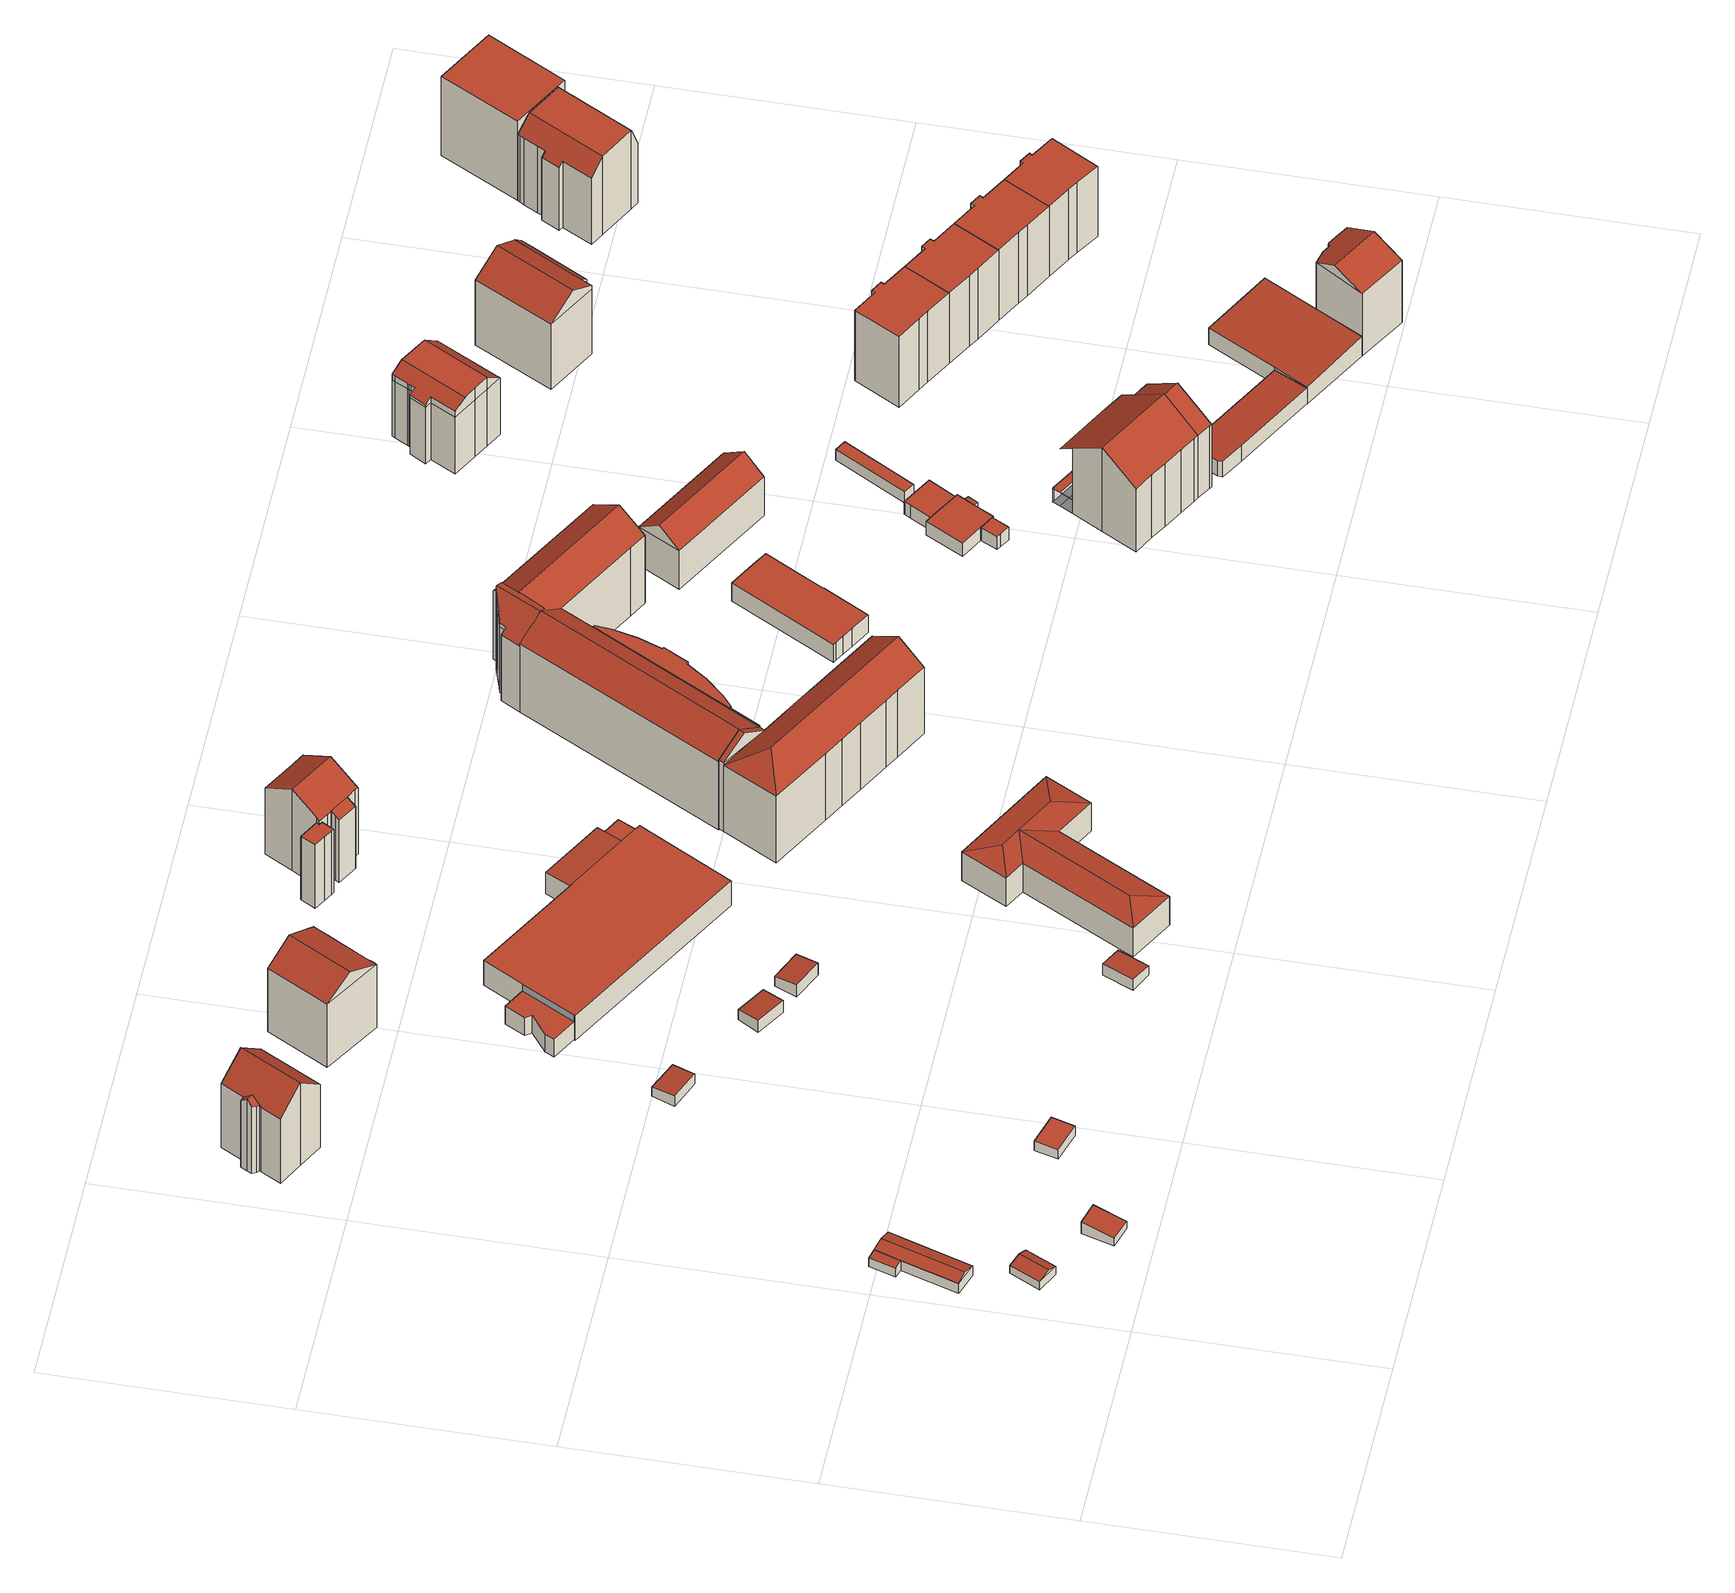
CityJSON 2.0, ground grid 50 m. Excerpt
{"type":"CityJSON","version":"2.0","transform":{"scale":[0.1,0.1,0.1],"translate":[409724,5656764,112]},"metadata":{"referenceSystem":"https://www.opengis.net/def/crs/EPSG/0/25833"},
"CityObjects":{
"building1":{"type":"Building","attributes":{"Dachtyp_tdc":"tdcGableRoof","Gemeindeschluessel":14612000,"Dachneigung":15.52,"QualitaetDacherkennung":88,"Geometrietyp2DReferenz":"3000","measuredHeight":2.94,"function":"31001_9998","roofType":"3100"},"geometry":[{"type":"Solid","lod":"2","boundaries":[[[[0,1,2,3]],[[1,4,5,2]],[[4,6,7,5]],[[6,0,3,7]],[[4,1,8]],[[0,6,9]],[[1,0,9,8]],[[6,4,8,9]],[[3,2,5,7]]]],"semantics":{"surfaces":[{"type":"WallSurface"},{"type":"RoofSurface"},{"type":"GroundSurface"}],"values":[[0,0,0,0,0,0,1,1,2]]}}]},
"building2":{"type":"Building","attributes":{"Gemeindeschluessel":14612000,"Geometrietyp2DReferenz":"3000","function":"31001_9998","roofType":"9999"},"children":["building2-1","building2-2"]},
"building2-1":{"type":"BuildingPart","attributes":{"Dachtyp_tdc":"tdcGableRoof","Dachneigung":16.28,"QualitaetDacherkennung":90,"Geometrietyp2DReferenz":"3000","measuredHeight":3.38,"roofType":"3100"},"parents":["building2"],"geometry":[{"type":"MultiSurface","lod":"2","boundaries":[[[10,11,12,13]],[[11,14,15,12]],[[16,17,18,19]],[[17,10,13,18]],[[10,17,20,21]],[[22,23,21,20,24]],[[14,22,24,16]],[[16,24,20,17]],[[11,23,22,14]],[[10,21,23,11]],[[13,12,15,19,18]]],"semantics":{"surfaces":[{"type":"WallSurface"},{"type":"RoofSurface"},{"type":"GroundSurface"}],"values":[0,0,0,0,1,1,0,0,0,0,2]}}]},
"building2-2":{"type":"BuildingPart","attributes":{"Dachtyp_tdc":"tdcPolyFlatRoof","Dachneigung":8.95,"QualitaetDacherkennung":78,"Geometrietyp2DReferenz":"3000","measuredHeight":2.64,"roofType":"2100"},"parents":["building2"],"geometry":[{"type":"MultiSurface","lod":"2","boundaries":[[[25,26,27,28]],[[26,24,16,19,27]],[[22,25,28,15,14]],[[22,24,26,25]],[[28,27,19,15]]],"semantics":{"surfaces":[{"type":"WallSurface"},{"type":"RoofSurface"},{"type":"GroundSurface"}],"values":[0,0,0,1,2]}}]},
"building3":{"type":"Building","attributes":{"Dachtyp_tdc":"tdcPolyFlatRoof","Gemeindeschluessel":14612000,"Dachneigung":9.19,"QualitaetDacherkennung":60,"Geometrietyp2DReferenz":"3000","measuredHeight":3.18,"function":"31001_9998","roofType":"2100"},"geometry":[{"type":"Solid","lod":"2","boundaries":[[[[29,30,31,32]],[[30,33,34,31]],[[33,35,36,34]],[[35,29,32,36]],[[35,33,30,29]],[[32,31,34,36]]]],"semantics":{"surfaces":[{"type":"WallSurface"},{"type":"RoofSurface"},{"type":"GroundSurface"}],"values":[[0,0,0,0,1,2]]}}]},
"building4":{"type":"Building","attributes":{"Dachtyp_tdc":"tdcPolyFlatRoof","Gemeindeschluessel":14612000,"Dachneigung":0,"QualitaetDacherkennung":55,"Geometrietyp2DReferenz":"3000","measuredHeight":2.47,"function":"31001_9998","roofType":"1000"},"geometry":[{"type":"Solid","lod":"2","boundaries":[[[[37,38,39,40]],[[38,41,42,39]],[[41,43,44,42]],[[43,37,40,44]],[[43,41,38,37]],[[40,39,42,44]]]],"semantics":{"surfaces":[{"type":"WallSurface"},{"type":"RoofSurface"},{"type":"GroundSurface"}],"values":[[0,0,0,0,1,2]]}}]},
"building5":{"type":"Building","attributes":{"Gemeindeschluessel":14612000,"Geometrietyp2DReferenz":"3000","function":"31001_9998","roofType":"9999"},"children":["building5-1","building5-2"]},
"building5-1":{"type":"BuildingPart","attributes":{"Dachtyp_tdc":"tdcFreeFormRoof","Dachneigung":44.69,"QualitaetDacherkennung":52,"Geometrietyp2DReferenz":"3000","measuredHeight":19.41,"roofType":"5000"},"parents":["building5"],"geometry":[{"type":"MultiSurface","lod":"2","boundaries":[[[45,46,47,48,49]],[[46,50,51,47]],[[50,52,53,51]],[[52,54,55,53]],[[54,56,57,55]],[[56,58,59,57]],[[58,60,61,62,59]],[[54,52,50,46,45,63,64]],[[64,60,58,56,54]],[[62,65,66,48,47,51,53,55,57,59]]],"semantics":{"surfaces":[{"type":"WallSurface"},{"type":"RoofSurface"},{"type":"GroundSurface"}],"values":[0,0,0,0,0,0,0,1,1,2]}}]},
"building5-2":{"type":"BuildingPart","attributes":{"Dachtyp_tdc":"tdcGableRoof","Dachneigung":41.23,"QualitaetDacherkennung":86,"Geometrietyp2DReferenz":"3000","measuredHeight":22.35,"roofType":"3100"},"parents":["building5"],"geometry":[{"type":"MultiSurface","lod":"2","boundaries":[[[67,68,69,70]],[[68,49,48,69]],[[61,71,72,62]],[[71,73,74,72]],[[73,75,76,74]],[[75,77,78,76]],[[77,67,70,78]],[[73,71,61,79,80,49,68,67]],[[67,77,75,73]],[[70,69,48,66,65,62,72,74,76,78]]],"semantics":{"surfaces":[{"type":"WallSurface"},{"type":"RoofSurface"},{"type":"GroundSurface"}],"values":[0,0,0,0,0,0,0,1,1,2]}}]},
"building6":{"type":"Building","attributes":{"Dachtyp_tdc":"tdcPolyFlatRoof","Gemeindeschluessel":14612000,"Dachneigung":5.61,"QualitaetDacherkennung":84,"Geometrietyp2DReferenz":"3000","measuredHeight":2.84,"function":"31001_9998","roofType":"2100"},"geometry":[{"type":"Solid","lod":"2","boundaries":[[[[81,82,83,84]],[[82,85,86,83]],[[85,87,88,86]],[[87,81,84,88]],[[87,85,82,81]],[[84,83,86,88]]]],"semantics":{"surfaces":[{"type":"WallSurface"},{"type":"RoofSurface"},{"type":"GroundSurface"}],"values":[[0,0,0,0,1,2]]}}]},
"building7":{"type":"Building","attributes":{"Dachtyp_tdc":"tdcPolyFlatRoof","Gemeindeschluessel":14612000,"Dachneigung":6.11,"QualitaetDacherkennung":74,"Geometrietyp2DReferenz":"3000","measuredHeight":3.25,"function":"31001_9998","roofType":"2100"},"geometry":[{"type":"Solid","lod":"2","boundaries":[[[[89,90,91,92]],[[90,93,94,91]],[[93,95,96,94]],[[95,89,92,96]],[[95,93,90,89]],[[92,91,94,96]]]],"semantics":{"surfaces":[{"type":"WallSurface"},{"type":"RoofSurface"},{"type":"GroundSurface"}],"values":[[0,0,0,0,1,2]]}}]},
"building8":{"type":"Building","attributes":{"Dachtyp_tdc":"tdcPolyFlatRoof","Gemeindeschluessel":14612000,"Dachneigung":5.9,"QualitaetDacherkennung":71,"Geometrietyp2DReferenz":"3000","measuredHeight":2.96,"function":"31001_9998","roofType":"2100"},"geometry":[{"type":"Solid","lod":"2","boundaries":[[[[97,98,99,100]],[[98,101,102,99]],[[101,103,104,102]],[[103,97,100,104]],[[103,101,98,97]],[[100,99,102,104]]]],"semantics":{"surfaces":[{"type":"WallSurface"},{"type":"RoofSurface"},{"type":"GroundSurface"}],"values":[[0,0,0,0,1,2]]}}]},
"building9":{"type":"Building","attributes":{"Dachtyp_tdc":"tdcFreeFormRoof","Gemeindeschluessel":14612000,"Dachneigung":26.99,"QualitaetDacherkennung":80,"Geometrietyp2DReferenz":"3000","measuredHeight":20.93,"function":"31001_9998","roofType":"5000"},"geometry":[{"type":"Solid","lod":"2","boundaries":[[[[105,106,107,108]],[[106,109,110,107]],[[109,111,112,110]],[[111,113,114,112]],[[113,115,116,114]],[[115,117,118,116]],[[117,119,120,118]],[[119,121,122,120]],[[121,123,124,122]],[[123,105,108,124]],[[125,126,106,105]],[[113,111,109,126,125,123,121,119,117,115]],[[105,123,125]],[[109,106,126]],[[108,107,110,112,114,116,118,120,122,124]]]],"semantics":{"surfaces":[{"type":"WallSurface"},{"type":"RoofSurface"},{"type":"GroundSurface"}],"values":[[0,0,0,0,0,0,0,0,0,0,1,1,0,0,2]]}}]},
"building10":{"type":"Building","attributes":{"Dachtyp_tdc":"tdcPolyFlatRoof","Gemeindeschluessel":14612000,"Dachneigung":6.03,"QualitaetDacherkennung":73,"Geometrietyp2DReferenz":"3000","measuredHeight":3.26,"function":"31001_9998","roofType":"2100"},"geometry":[{"type":"Solid","lod":"2","boundaries":[[[[127,128,129,130]],[[128,131,132,129]],[[131,133,134,132]],[[133,127,130,134]],[[133,131,128,127]],[[130,129,132,134]]]],"semantics":{"surfaces":[{"type":"WallSurface"},{"type":"RoofSurface"},{"type":"GroundSurface"}],"values":[[0,0,0,0,1,2]]}}]},
"building11":{"type":"Building","attributes":{"Gemeindeschluessel":14612000,"Geometrietyp2DReferenz":"3000","function":"31001_2000","roofType":"9999"},"children":["building11-1","building11-2","building11-3","building11-4"]},
"building11-1":{"type":"BuildingPart","attributes":{"Dachtyp_tdc":"tdcPolyFlatRoof","Dachneigung":3,"QualitaetDacherkennung":78,"Geometrietyp2DReferenz":"3000","measuredHeight":5.98,"roofType":"2100"},"parents":["building11"],"geometry":[{"type":"MultiSurface","lod":"2","boundaries":[[[135,136,137,138]],[[139,140,141,142]],[[140,135,138,141]],[[140,139,143,144,136,135]],[[138,137,145,142,141]]],"semantics":{"surfaces":[{"type":"WallSurface"},{"type":"RoofSurface"},{"type":"GroundSurface"}],"values":[0,0,0,1,2]}}]},
"building11-2":{"type":"BuildingPart","attributes":{"Dachtyp_tdc":"tdcPolyFlatRoof","Dachneigung":0,"QualitaetDacherkennung":80,"Geometrietyp2DReferenz":"3000","measuredHeight":4.78,"roofType":"1000"},"parents":["building11"],"geometry":[{"type":"MultiSurface","lod":"2","boundaries":[[[146,147,148,149]],[[147,150,151,148]],[[150,152,153,151]],[[152,154,155,153]],[[154,156,157,155]],[[156,158,159,157]],[[156,154,152,150,147,146,158]],[[159,149,148,151,153,155,157]]],"semantics":{"surfaces":[{"type":"WallSurface"},{"type":"RoofSurface"},{"type":"GroundSurface"}],"values":[0,0,0,0,0,0,1,2]}}]},
"building11-3":{"type":"BuildingPart","attributes":{"Dachtyp_tdc":"tdcPolyFlatRoof","Dachneigung":0,"QualitaetDacherkennung":66,"Geometrietyp2DReferenz":"3000","measuredHeight":6.63,"roofType":"1000"},"parents":["building11"],"geometry":[{"type":"MultiSurface","lod":"2","boundaries":[[[160,161,162,163,164]],[[161,165,166,162]],[[165,167,168,166]],[[167,169,170,168]],[[169,171,146,149,170]],[[172,173,174,159,158]],[[173,175,142,174]],[[175,139,142]],[[173,172,171,169,167,165,161,160,176,175]],[[145,163,162,166,168,170,149,159,174,142]]],"semantics":{"surfaces":[{"type":"WallSurface"},{"type":"RoofSurface"},{"type":"GroundSurface"}],"values":[0,0,0,0,0,0,0,0,1,2]}}]},
"building11-4":{"type":"BuildingPart","attributes":{"Dachtyp_tdc":"tdcPolyFlatRoof","Dachneigung":3.16,"QualitaetDacherkennung":59,"Geometrietyp2DReferenz":"3000","measuredHeight":5.99,"roofType":"2100"},"parents":["building11"],"geometry":[{"type":"MultiSurface","lod":"2","boundaries":[[[136,177,178,137]],[[177,179,162,178]],[[179,164,163,162]],[[164,179,177,136,144,143]],[[145,137,178,162,163]]],"semantics":{"surfaces":[{"type":"WallSurface"},{"type":"RoofSurface"},{"type":"GroundSurface"}],"values":[0,0,0,1,2]}}]},
"building12":{"type":"Building","attributes":{"name":"Rettungswache Dresden-Friedrichstadt","Dachtyp_tdc":"tdcFreeFormRoof","Gemeindeschluessel":14612000,"Dachneigung":11.54,"QualitaetDacherkennung":13,"Geometrietyp2DReferenz":"3000","measuredHeight":8.83,"function":"31001_9998","roofType":"5000"},"geometry":[{"type":"Solid","lod":"2","boundaries":[[[[180,181,182,183]],[[181,184,185,182]],[[184,186,187,185]],[[186,188,189,187]],[[188,190,191,189]],[[190,192,193,191]],[[192,194,195,193]],[[194,180,183,195]],[[196,194,192]],[[197,196,192,190]],[[198,199,197,190,188]],[[198,188,186]],[[197,199,198,186,184]],[[200,197,184,181]],[[200,181,180]],[[196,197,199,197,200,180,194]],[[183,182,185,187,189,191,193,195]]]],"semantics":{"surfaces":[{"type":"WallSurface"},{"type":"RoofSurface"},{"type":"GroundSurface"}],"values":[[0,0,0,0,0,0,0,0,1,1,1,1,1,1,1,1,2]]}}]},
"building13":{"type":"Building","attributes":{"Gemeindeschluessel":14612000,"Dachneigung":90,"Dachorientierung":0,"MittlereTraufHoehe":130.92,"QualitaetDacherkennung":82,"ObjektHoehe":17.25,"BodenHoehe":113.67,"Geometrietyp2DReferenz":"3000","AbsoluteHoehe":130.92,"Dachflaeche":18.73,"measuredHeight":17.25,"function":"31001_9998","roofType":"1000","storeysAboveGround":6},"geometry":[{"type":"MultiSurface","lod":"2","boundaries":[[[201,202,203,204]],[[202,205,206,203]],[[205,207,208,206]],[[207,209,210,208]],[[209,211,212,210]],[[211,213,214,212]],[[213,215,216,214]],[[215,201,204,216]],[[215,213,211,209,207,205,202,201]],[[204,203,206,208,210,212,214,216]]],"semantics":{"surfaces":[{"type":"WallSurface"},{"type":"RoofSurface"},{"type":"GroundSurface"}],"values":[0,0,0,0,0,0,0,0,1,2]}}]},
"building14":{"type":"Building","attributes":{"Gemeindeschluessel":14612000,"Geometrietyp2DReferenz":"3000","function":"31001_9998","roofType":"9999"},"children":["building14-1","building14-2"]},
"building14-1":{"type":"BuildingPart","attributes":{"Dachtyp_tdc":"tdcPolyFlatRoof","Dachneigung":30.15,"QualitaetDacherkennung":61,"Geometrietyp2DReferenz":"3000","measuredHeight":17.93,"roofType":"2100"},"parents":["building14"],"geometry":[{"type":"MultiSurface","lod":"2","boundaries":[[[217,218,219,220]],[[217,221,222,218]],[[221,223,224,222]],[[223,225,226,224]],[[225,227,228,226]],[[227,229,230,228]],[[229,227,231,228,230]],[[229,227,225,223,221,217,220,227]],[[228,219,218,222,224,226,228,230]]],"semantics":{"surfaces":[{"type":"WallSurface"},{"type":"RoofSurface"},{"type":"GroundSurface"}],"values":[0,0,0,0,0,0,0,1,2]}}]},
"building14-2":{"type":"BuildingPart","attributes":{"Dachtyp_tdc":"tdcGableRoof","Dachneigung":30.96,"QualitaetDacherkennung":83,"Geometrietyp2DReferenz":"3000","measuredHeight":21.91,"roofType":"3100"},"parents":["building14"],"geometry":[{"type":"MultiSurface","lod":"2","boundaries":[[[232,233,234,235]],[[233,236,237,234]],[[236,238,239,237]],[[238,240,241,239]],[[240,217,218,241]],[[217,220,219,218]],[[231,242,230,228]],[[242,243,244,230]],[[243,245,206,244]],[[245,246,203,206]],[[246,247,248,203]],[[247,249,250,248]],[[249,251,252,250]],[[251,232,235,252]],[[247,246,245,243,242,231,220,217,240,238,236]],[[236,233,232,251,249,247]],[[235,234,237,239,241,218,219,228,230,244,206,203,248,250,252]]],"semantics":{"surfaces":[{"type":"WallSurface"},{"type":"RoofSurface"},{"type":"GroundSurface"}],"values":[0,0,0,0,0,0,0,0,0,0,0,0,0,0,1,1,2]}}]},
"building15":{"type":"Building","attributes":{"Gemeindeschluessel":14612000,"Geometrietyp2DReferenz":"3000","function":"31001_9998","roofType":"9999"},"children":["building15-1","building15-2","building15-3"]},
"building15-1":{"type":"BuildingPart","attributes":{"Dachtyp_tdc":"tdcHipAndGableRoof","Dachneigung":32.84,"QualitaetDacherkennung":61,"Geometrietyp2DReferenz":"3000","measuredHeight":22.08,"roofType":"5000"},"parents":["building15"],"geometry":[{"type":"MultiSurface","lod":"2","boundaries":[[[253,254,255]],[[256,257,258,259]],[[256,260,261,257]],[[260,262,263,261]],[[262,264,265,263]],[[264,266,267,265]],[[266,268,269,267]],[[268,270,271,269]],[[270,272,273,271]],[[272,274,275,273]],[[274,276,277,275]],[[276,278,279,277]],[[280,281,282,283,284]],[[281,253,255,282]],[[278,276,285]],[[276,274,272,270,268,266,264,262,285]],[[262,260,256,253,281,280,286,278,285]],[[255,257,261,263,265,267,269,271,273,275,277,279,283,282]]],"semantics":{"surfaces":[{"type":"WallSurface"},{"type":"RoofSurface"},{"type":"GroundSurface"}],"values":[0,0,0,0,0,0,0,0,0,0,0,0,0,0,1,1,1,2]}}]},
"building15-2":{"type":"BuildingPart","attributes":{"Dachtyp_tdc":"tdcGableRoof","Dachneigung":34.59,"QualitaetDacherkennung":46,"Geometrietyp2DReferenz":"3000","measuredHeight":21.98,"roofType":"3100"},"parents":["building15"],"geometry":[{"type":"MultiSurface","lod":"2","boundaries":[[[287,284,283,288]],[[289,290,291,279,278]],[[290,287,288,291]],[[289,286,284,292]],[[287,290,293]],[[284,287,293,292]],[[290,289,292,293]],[[288,283,279,291]]],"semantics":{"surfaces":[{"type":"WallSurface"},{"type":"RoofSurface"},{"type":"GroundSurface"}],"values":[0,0,0,0,0,1,1,2]}}]},
"building15-3":{"type":"BuildingPart","attributes":{"Dachtyp_tdc":"tdcGableRoof","Dachneigung":16.98,"QualitaetDacherkennung":11,"Geometrietyp2DReferenz":"3000","measuredHeight":2.87,"roofType":"3100"},"parents":["building15"],"geometry":[{"type":"MultiSurface","lod":"2","boundaries":[[[294,295,296,297]],[[295,298,299,296]],[[298,258,257,299]],[[254,294,297,255]],[[254,300,301,294]],[[302,303,301,300,259]],[[295,303,302,298]],[[294,301,303,295]],[[298,302,259,258]],[[297,296,299,257,255]]],"semantics":{"surfaces":[{"type":"WallSurface"},{"type":"RoofSurface"},{"type":"GroundSurface"}],"values":[0,0,0,0,1,1,0,0,0,2]}}]},
"building16":{"type":"Building","attributes":{"Gemeindeschluessel":14612000,"Geometrietyp2DReferenz":"3000","function":"31001_9998","roofType":"9999"},"children":["building16-1","building16-2","building16-3","building16-4"]},
"building16-1":{"type":"BuildingPart","attributes":{"Dachtyp_tdc":"tdcFreeFormRoof","Dachneigung":38.91,"QualitaetDacherkennung":28,"Geometrietyp2DReferenz":"3000","measuredHeight":22.56,"roofType":"5000"},"parents":["building16"],"geometry":[{"type":"MultiSurface","lod":"2","boundaries":[[[304,305,306,307]],[[305,308,309,306]],[[308,310,311,309]],[[310,312,313,311]],[[312,314,315,313]],[[314,316,317,315]],[[318,304,307,319]],[[320,321,322,323,324,325,326,327]],[[321,328,329,330,331,332,304,318,333,334,322]],[[304,332,305]],[[305,332,331,308]],[[308,331,330,310]],[[310,330,329,312]],[[312,329,328,314]],[[314,328,321,320,335,316]],[[307,306,309,311,313,315,317,336,337,319]]],"semantics":{"surfaces":[{"type":"WallSurface"},{"type":"RoofSurface"},{"type":"GroundSurface"}],"values":[0,0,0,0,0,0,0,1,1,0,0,0,0,0,0,2]}}]},
"building16-2":{"type":"BuildingPart","attributes":{"Dachtyp_tdc":"tdcGableRoof","Dachneigung":34.27,"QualitaetDacherkennung":78,"Geometrietyp2DReferenz":"3000","measuredHeight":22.52,"roofType":"3100"},"parents":["building16"],"geometry":[{"type":"MultiSurface","lod":"2","boundaries":[[[338,339,340,341]],[[342,343,344,345]],[[343,346,318,319,344]],[[343,347,323,334,346]],[[339,338,348,323,347,342]],[[342,347,343]],[[319,337,341,340,345,344]]],"semantics":{"surfaces":[{"type":"WallSurface"},{"type":"RoofSurface"},{"type":"GroundSurface"}],"values":[0,0,0,1,1,0,2]}}]},
"building16-3":{"type":"BuildingPart","attributes":{"Dachtyp_tdc":"tdcPolyFlatRoof","Dachneigung":0,"QualitaetDacherkennung":35,"Geometrietyp2DReferenz":"3000","measuredHeight":18.75,"roofType":"1000"},"parents":["building16"],"geometry":[{"type":"MultiSurface","lod":"2","boundaries":[[[349,350,351,352]],[[350,353,354,351]],[[353,355,356,354]],[[355,357,358,356]],[[357,359,360,358]],[[359,361,362,360]],[[361,363,342,345,362]],[[364,365,366,340,339]],[[365,367,368,366]],[[367,369,370,368]],[[369,371,372,370]],[[371,373,374,372]],[[373,349,352,374]],[[373,371,369,367,365,364,363,361,359,357,355,353,350,349]],[[352,351,354,356,358,360,362,345,340,366,368,370,372,374]]],"semantics":{"surfaces":[{"type":"WallSurface"},{"type":"RoofSurface"},{"type":"GroundSurface"}],"values":[0,0,0,0,0,0,0,0,0,0,0,0,0,1,2]}}]},
"building16-4":{"type":"BuildingPart","attributes":{"Dachtyp_tdc":"tdcGableRoof","Dachneigung":32.97,"QualitaetDacherkennung":68,"Geometrietyp2DReferenz":"3000","measuredHeight":22.52,"roofType":"3100"},"parents":["building16"],"geometry":[{"type":"MultiSurface","lod":"2","boundaries":[[[335,375,376,317,316]],[[375,377,378,376]],[[377,379,380,378]],[[379,381,382,380]],[[381,383,384,382]],[[383,338,341,384]],[[379,377,375,335,327,385]],[[385,325,386,338,383,381,379]],[[341,337,336,317,376,378,380,382,384]]],"semantics":{"surfaces":[{"type":"WallSurface"},{"type":"RoofSurface"},{"type":"GroundSurface"}],"values":[0,0,0,0,0,0,1,1,2]}}]},
"building17":{"type":"Building","attributes":{"Gemeindeschluessel":14612000,"Dachneigung":90,"Dachorientierung":0,"MittlereTraufHoehe":117.99,"QualitaetDacherkennung":100,"ObjektHoehe":4.79,"BodenHoehe":113.2,"Geometrietyp2DReferenz":"3000","AbsoluteHoehe":117.99,"Dachflaeche":251.35,"measuredHeight":4.79,"function":"31001_9998","roofType":"1000","storeysAboveGround":2},"geometry":[{"type":"MultiSurface","lod":"2","boundaries":[[[387,388,389,390]],[[388,391,392,389]],[[391,393,394,392]],[[393,395,396,394]],[[395,397,398,396]],[[397,399,400,398]],[[399,401,402,400]],[[401,403,404,402]],[[403,405,406,404]],[[405,407,408,406]],[[407,409,410,408]],[[409,411,412,410]],[[411,413,414,412]],[[413,387,390,414]],[[413,411,409,407,405,403,401,399,397,395,393,391,388,387]],[[390,389,392,394,396,398,400,402,404,406,408,410,412,414]]],"semantics":{"surfaces":[{"type":"WallSurface"},{"type":"RoofSurface"},{"type":"GroundSurface"}],"values":[0,0,0,0,0,0,0,0,0,0,0,0,0,0,1,2]}}]},
"building18":{"type":"Building","attributes":{"Gemeindeschluessel":14612000,"Dachneigung":90,"Dachorientierung":0,"MittlereTraufHoehe":116.27,"QualitaetDacherkennung":100,"ObjektHoehe":3.44,"BodenHoehe":112.83,"Geometrietyp2DReferenz":"3000","AbsoluteHoehe":116.27,"Dachflaeche":13.39,"measuredHeight":3.44,"function":"31001_9998","roofType":"1000","storeysAboveGround":1},"geometry":[{"type":"MultiSurface","lod":"2","boundaries":[[[415,416,417,418]],[[416,419,420,417]],[[419,421,422,420]],[[421,423,424,422]],[[423,415,418,424]],[[423,421,419,416,415]],[[418,417,420,422,424]]],"semantics":{"surfaces":[{"type":"WallSurface"},{"type":"RoofSurface"},{"type":"GroundSurface"}],"values":[0,0,0,0,0,1,2]}}]},
"building19":{"type":"Building","attributes":{"Gemeindeschluessel":14612000,"Dachneigung":90,"Dachorientierung":0,"MittlereTraufHoehe":116.27,"QualitaetDacherkennung":95,"ObjektHoehe":3.54,"BodenHoehe":112.73,"Geometrietyp2DReferenz":"3000","AbsoluteHoehe":116.27,"Dachflaeche":80.61,"measuredHeight":3.54,"function":"31001_9998","roofType":"1000","storeysAboveGround":1},"geometry":[{"type":"MultiSurface","lod":"2","boundaries":[[[415,425,426,427]],[[425,428,429,426]],[[428,430,431,429]],[[430,432,433,431]],[[432,434,435,433]],[[434,436,437,435]],[[436,438,439,437]],[[438,440,441,439]],[[440,416,442,441]],[[416,415,427,442]],[[416,440,438,436,434,432,430,428,425,415]],[[427,426,429,431,433,435,437,439,441,442]]],"semantics":{"surfaces":[{"type":"WallSurface"},{"type":"RoofSurface"},{"type":"GroundSurface"}],"values":[0,0,0,0,0,0,0,0,0,0,1,2]}}]},
"building20":{"type":"Building","attributes":{"Gemeindeschluessel":14612000,"Dachneigung":52.78,"Dachorientierung":-61.3,"MittlereTraufHoehe":123.16,"QualitaetDacherkennung":100,"ObjektHoehe":14.15,"BodenHoehe":112.77,"Geometrietyp2DReferenz":"3000","AbsoluteHoehe":126.92,"Dachflaeche":310.39,"measuredHeight":14.15,"function":"31001_9998","roofType":"3100","storeysAboveGround":5},"geometry":[{"type":"MultiSurface","lod":"2","boundaries":[[[443,444,445,446]],[[444,447,448,445]],[[447,449,450,448]],[[449,443,446,450]],[[447,444,451]],[[443,449,452]],[[444,443,452,451]],[[449,447,451,452]],[[446,445,448,450]]],"semantics":{"surfaces":[{"type":"WallSurface"},{"type":"RoofSurface"},{"type":"GroundSurface"}],"values":[0,0,0,0,0,0,1,1,2]}}]},
"building21":{"type":"Building","attributes":{"Gemeindeschluessel":14612000,"Dachneigung":90,"Dachorientierung":0,"MittlereTraufHoehe":116.27,"QualitaetDacherkennung":100,"ObjektHoehe":3.23,"BodenHoehe":113.04,"Geometrietyp2DReferenz":"3000","AbsoluteHoehe":116.27,"Dachflaeche":2.32,"measuredHeight":3.23,"function":"31001_9998","roofType":"1000","storeysAboveGround":1},"geometry":[{"type":"MultiSurface","lod":"2","boundaries":[[[438,436,453,454]],[[436,455,456,453]],[[455,457,458,456]],[[457,438,454,458]],[[457,455,436,438]],[[454,453,456,458]]],"semantics":{"surfaces":[{"type":"WallSurface"},{"type":"RoofSurface"},{"type":"GroundSurface"}],"values":[0,0,0,0,1,2]}}]},
"building22":{"type":"Building","attributes":{"Gemeindeschluessel":14612000,"Geometrietyp2DReferenz":"3000","function":"31001_9998","roofType":"9999"},"children":["building22-1","building22-2","building22-3"]},
"building22-1":{"type":"BuildingPart","attributes":{"Dachtyp_tdc":"tdcGableRoof","Dachneigung":34.82,"QualitaetDacherkennung":62,"Geometrietyp2DReferenz":"3000","measuredHeight":22.7,"roofType":"3100"},"parents":["building22"],"geometry":[{"type":"MultiSurface","lod":"2","boundaries":[[[459,460,461,462,463]],[[460,464,465,461]],[[466,467,468,469,470]],[[467,471,472,468]],[[471,473,474,472]],[[473,475,476,474]],[[475,477,478,476]],[[477,479,480,478]],[[479,481,482,480]],[[481,483,482]],[[479,477,475,473,471,467,466,484,485,486,487]],[[487,464,460,459,488,481,479]],[[489,462,461,465,490,491,469,468,472,474,476,478,480,482]]],"semantics":{"surfaces":[{"type":"WallSurface"},{"type":"RoofSurface"},{"type":"GroundSurface"}],"values":[0,0,0,0,0,0,0,0,0,0,1,1,2]}}]},
"building22-2":{"type":"BuildingPart","attributes":{"Dachtyp_tdc":"tdcGableRoof","Dachneigung":35.25,"QualitaetDacherkennung":44,"Geometrietyp2DReferenz":"3000","measuredHeight":22.7,"roofType":"3100"},"parents":["building22"],"geometry":[{"type":"MultiSurface","lod":"2","boundaries":[[[464,492,493,465]],[[492,494,495,493]],[[494,496,497,495]],[[496,498,499,497]],[[498,500,501,499]],[[500,470,469,501]],[[496,494,492,464,487,486,485]],[[485,484,470,500,498,496]],[[469,491,490,465,493,495,497,499,501]]],"semantics":{"surfaces":[{"type":"WallSurface"},{"type":"RoofSurface"},{"type":"GroundSurface"}],"values":[0,0,0,0,0,0,1,1,2]}}]},
"building22-3":{"type":"BuildingPart","attributes":{"Dachtyp_tdc":"tdcPolyFlatRoof","Dachneigung":0,"QualitaetDacherkennung":68,"Geometrietyp2DReferenz":"3000","measuredHeight":3.67,"roofType":"1000"},"parents":["building22"],"geometry":[{"type":"MultiSurface","lod":"2","boundaries":[[[502,503,504,505]],[[503,506,507,504]],[[506,463,462,507]],[[506,503,502,508,483,508,463]],[[462,489,482,489,505,504,507]]],"semantics":{"surfaces":[{"type":"WallSurface"},{"type":"RoofSurface"},{"type":"GroundSurface"}],"values":[0,0,0,1,2]}}]},
"building23":{"type":"Building","attributes":{"Gemeindeschluessel":14612000,"Dachneigung":90,"Dachorientierung":0,"MittlereTraufHoehe":116.27,"QualitaetDacherkennung":99,"ObjektHoehe":3.4,"BodenHoehe":112.87,"Geometrietyp2DReferenz":"3000","AbsoluteHoehe":116.27,"Dachflaeche":46.73,"measuredHeight":3.4,"function":"31001_9998","roofType":"1000","storeysAboveGround":1},"geometry":[{"type":"MultiSurface","lod":"2","boundaries":[[[509,510,511,512]],[[510,513,514,511]],[[513,515,516,514]],[[515,432,517,516]],[[432,430,518,517]],[[430,509,512,518]],[[430,432,515,513,510,509]],[[512,511,514,516,517,518]]],"semantics":{"surfaces":[{"type":"WallSurface"},{"type":"RoofSurface"},{"type":"GroundSurface"}],"values":[0,0,0,0,0,0,1,2]}}]},
"building24":{"type":"Building","attributes":{"Gemeindeschluessel":14612000,"Dachneigung":90,"Dachorientierung":0,"MittlereTraufHoehe":115.89,"QualitaetDacherkennung":100,"ObjektHoehe":2.92,"BodenHoehe":112.97,"Geometrietyp2DReferenz":"3000","AbsoluteHoehe":115.89,"Dachflaeche":45.16,"measuredHeight":2.92,"function":"31001_9998","roofType":"1000","storeysAboveGround":1},"geometry":[{"type":"MultiSurface","lod":"2","boundaries":[[[519,520,521,522]],[[520,523,524,521]],[[523,525,526,524]],[[525,519,522,526]],[[525,523,520,519]],[[522,521,524,526]]],"semantics":{"surfaces":[{"type":"WallSurface"},{"type":"RoofSurface"},{"type":"GroundSurface"}],"values":[0,0,0,0,1,2]}}]},
"building25":{"type":"Building","attributes":{"Dachtyp_tdc":"tdcPolyFlatRoof","Gemeindeschluessel":14612000,"Dachneigung":3.68,"QualitaetDacherkennung":75,"Geometrietyp2DReferenz":"3000","measuredHeight":4.2,"function":"31001_9998","roofType":"2100"},"geometry":[{"type":"Solid","lod":"2","boundaries":[[[[527,528,529,530]],[[528,531,532,529]],[[531,533,534,532]],[[533,535,536,534]],[[535,537,538,536]],[[537,539,540,538]],[[539,527,530,540]],[[539,537,535,533,531,528,527]],[[530,529,532,534,536,538,540]]]],"semantics":{"surfaces":[{"type":"WallSurface"},{"type":"RoofSurface"},{"type":"GroundSurface"}],"values":[[0,0,0,0,0,0,0,1,2]]}}]},
"building26":{"type":"Building","attributes":{"Dachtyp_tdc":"tdcFreeFormRoof","Gemeindeschluessel":14612000,"Dachneigung":0.155,"QualitaetDacherkennung":49,"Geometrietyp2DReferenz":"3000","measuredHeight":18.51,"function":"31001_9998","roofType":"5000"},"geometry":[{"type":"Solid","lod":"2","boundaries":[[[[541,542,543,544]],[[542,545,546,543]],[[545,547,548,546]],[[547,549,550,548]],[[549,551,552,550]],[[551,553,554,552]],[[553,555,556,554]],[[555,557,558,556]],[[557,559,560,558]],[[559,561,562,560]],[[561,563,564,562]],[[563,565,566,564]],[[565,567,568,566]],[[567,569,570,568]],[[569,571,572,570]],[[571,573,574,572]],[[573,575,576,574]],[[575,541,544,576]],[[569,567,577,578]],[[579,580,581,582,583,584,585,586,587,588,589,590,591,592]],[[591,593,578,577,592]],[[561,579,592,563]],[[575,590,589,541]],[[541,589,588,542]],[[542,588,587,545]],[[545,587,586,547]],[[547,586,585,549]],[[549,585,584,551]],[[551,584,583,553]],[[553,583,582,555]],[[555,582,581,557]],[[557,581,580,559]],[[559,580,579,561]],[[569,578,571]],[[565,577,567]],[[544,543,546,548,550,552,554,556,558,560,562,564,566,568,570,572,574,576]],[[563,592,577,565]],[[571,578,593,573]],[[573,593,591,590,575]]]],"semantics":{"surfaces":[{"type":"WallSurface"},{"type":"RoofSurface"},{"type":"GroundSurface"}],"values":[[0,0,0,0,0,0,0,0,0,0,0,0,0,0,0,0,0,0,1,1,1,0,0,0,0,0,0,0,0,0,0,0,0,0,0,2,0,0,0]]}}]},
"building27":{"type":"Building","attributes":{"Dachtyp_tdc":"tdcPolyFlatRoof","Gemeindeschluessel":14612000,"Dachneigung":2.81,"QualitaetDacherkennung":65,"Geometrietyp2DReferenz":"3000","measuredHeight":5.28,"function":"31001_9998","roofType":"2100"},"geometry":[{"type":"Solid","lod":"2","boundaries":[[[[594,595,596,597]],[[595,598,599,596]],[[598,600,601,599]],[[600,602,603,601]],[[602,604,605,603]],[[604,594,597,605]],[[604,602,600,598,595,594]],[[597,596,599,601,603,605]]]],"semantics":{"surfaces":[{"type":"WallSurface"},{"type":"RoofSurface"},{"type":"GroundSurface"}],"values":[[0,0,0,0,0,0,1,2]]}}]},
"building28":{"type":"Building","attributes":{"Dachtyp_tdc":"tdcPolyFlatRoof","Gemeindeschluessel":14612000,"Dachneigung":0,"QualitaetDacherkennung":74,"Geometrietyp2DReferenz":"3000","measuredHeight":19.1,"function":"31001_9998","roofType":"1000"},"geometry":[{"type":"Solid","lod":"2","boundaries":[[[[606,607,608,609]],[[607,610,611,608]],[[610,612,613,611]],[[612,614,615,613]],[[614,616,617,615]],[[616,618,619,617]],[[618,620,621,619]],[[620,622,623,621]],[[622,624,625,623]],[[624,606,609,625]],[[624,622,620,618,616,614,612,610,607,606]],[[609,608,611,613,615,617,619,621,623,625]]]],"semantics":{"surfaces":[{"type":"WallSurface"},{"type":"RoofSurface"},{"type":"GroundSurface"}],"values":[[0,0,0,0,0,0,0,0,0,0,1,2]]}}]},
"building29":{"type":"Building","attributes":{"Dachtyp_tdc":"tdcFreeFormRoof","Gemeindeschluessel":14612000,"Dachneigung":26.68,"QualitaetDacherkennung":71,"Geometrietyp2DReferenz":"3000","measuredHeight":20.22,"function":"31001_9998","roofType":"5000"},"geometry":[{"type":"Solid","lod":"2","boundaries":[[[[626,627,597,596]],[[627,628,629,597]],[[628,630,631,629]],[[630,632,633,631]],[[632,634,635,633]],[[634,636,637,635]],[[636,638,639,637]],[[638,640,641,639]],[[640,642,643,641]],[[642,626,596,643]],[[644,640,638,636,634,632,630,628,627,645]],[[642,644,645,626]],[[642,640,644]],[[627,626,645]],[[596,597,629,631,633,635,637,639,641,643]]]],"semantics":{"surfaces":[{"type":"WallSurface"},{"type":"RoofSurface"},{"type":"GroundSurface"}],"values":[[0,0,0,0,0,0,0,0,0,0,1,1,0,0,2]]}}]},
"building30":{"type":"Building","attributes":{"Dachtyp_tdc":"tdcPolyFlatRoof","Gemeindeschluessel":14612000,"Dachneigung":0,"QualitaetDacherkennung":78,"Geometrietyp2DReferenz":"3000","measuredHeight":19.07,"function":"31001_9998","roofType":"1000"},"geometry":[{"type":"Solid","lod":"2","boundaries":[[[[646,647,648,649]],[[647,650,651,648]],[[650,618,619,651]],[[618,616,617,619]],[[616,652,653,617]],[[652,654,655,653]],[[654,656,657,655]],[[656,658,659,657]],[[658,660,661,659]],[[660,646,649,661]],[[660,658,656,654,652,616,618,650,647,646]],[[649,648,651,619,617,653,655,657,659,661]]]],"semantics":{"surfaces":[{"type":"WallSurface"},{"type":"RoofSurface"},{"type":"GroundSurface"}],"values":[[0,0,0,0,0,0,0,0,0,0,1,2]]}}]},
"building31":{"type":"Building","attributes":{"Gemeindeschluessel":14612000,"Geometrietyp2DReferenz":"3000","function":"31001_9998","roofType":"9999"},"children":["building31-1","building31-2"]},
"building31-1":{"type":"BuildingPart","attributes":{"Dachtyp_tdc":"tdcGableRoof","Dachneigung":30.28,"QualitaetDacherkennung":71,"Geometrietyp2DReferenz":"3000","measuredHeight":21.45,"roofType":"3100"},"parents":["building31"],"geometry":[{"type":"MultiSurface","lod":"2","boundaries":[[[662,663,664,665]],[[666,667,668,669]],[[667,670,671,668]],[[670,662,665,671]],[[670,672,673,662]],[[674,675,673,672,676]],[[667,676,672,670]],[[666,674,676,667]],[[662,673,675,663]],[[665,664,669,668,671]]],"semantics":{"surfaces":[{"type":"WallSurface"},{"type":"RoofSurface"},{"type":"GroundSurface"}],"values":[0,0,0,0,1,1,0,0,0,2]}}]},
"building31-2":{"type":"BuildingPart","attributes":{"Dachtyp_tdc":"tdcPolyFlatRoof","Dachneigung":44.19,"QualitaetDacherkennung":51,"Geometrietyp2DReferenz":"3000","measuredHeight":18.72,"roofType":"2100"},"parents":["building31"],"geometry":[{"type":"MultiSurface","lod":"2","boundaries":[[[677,678,679,680]],[[678,681,682,679]],[[681,674,666,669,682]],[[683,677,680,664,663,675]],[[683,674,681,678,677]],[[680,679,682,669,664]]],"semantics":{"surfaces":[{"type":"WallSurface"},{"type":"RoofSurface"},{"type":"GroundSurface"}],"values":[0,0,0,0,1,2]}}]},
"building32":{"type":"Building","attributes":{"Dachtyp_tdc":"tdcPolyFlatRoof","Gemeindeschluessel":14612000,"Dachneigung":0,"QualitaetDacherkennung":80,"Geometrietyp2DReferenz":"3000","measuredHeight":19.12,"function":"31001_9998","roofType":"1000"},"geometry":[{"type":"Solid","lod":"2","boundaries":[[[[684,685,686,687]],[[685,646,649,686]],[[646,660,661,649]],[[660,688,689,661]],[[688,690,691,689]],[[690,692,693,691]],[[692,694,695,693]],[[694,696,697,695]],[[696,698,699,697]],[[698,684,687,699]],[[698,696,694,692,690,688,660,646,685,684]],[[687,686,649,661,689,691,693,695,697,699]]]],"semantics":{"surfaces":[{"type":"WallSurface"},{"type":"RoofSurface"},{"type":"GroundSurface"}],"values":[[0,0,0,0,0,0,0,0,0,0,1,2]]}}]},
"building33":{"type":"Building","attributes":{"Dachtyp_tdc":"tdcPolyFlatRoof","Gemeindeschluessel":14612000,"Dachneigung":0,"QualitaetDacherkennung":80,"Geometrietyp2DReferenz":"3000","measuredHeight":19.14,"function":"31001_9998","roofType":"1000"},"geometry":[{"type":"Solid","lod":"2","boundaries":[[[[698,696,697,699]],[[696,700,701,697]],[[700,702,703,701]],[[702,704,705,703]],[[704,706,707,705]],[[706,708,709,707]],[[708,710,711,709]],[[710,712,713,711]],[[712,714,715,713]],[[714,698,699,715]],[[714,712,710,708,706,704,702,700,696,698]],[[699,697,701,703,705,707,709,711,713,715]]]],"semantics":{"surfaces":[{"type":"WallSurface"},{"type":"RoofSurface"},{"type":"GroundSurface"}],"values":[[0,0,0,0,0,0,0,0,0,0,1,2]]}}]},
"building34":{"type":"Building","attributes":{"Dachtyp_tdc":"tdcCutGableRoof","Gemeindeschluessel":14612000,"Dachneigung":0.141,"QualitaetDacherkennung":72,"Geometrietyp2DReferenz":"3000","measuredHeight":21.28,"function":"31001_9998","roofType":"9999"},"geometry":[{"type":"Solid","lod":"2","boundaries":[[[[716,717,718,719]],[[717,720,721,718]],[[720,722,723,721]],[[722,724,725,723]],[[724,726,727,725]],[[726,728,729,727]],[[728,730,731,729]],[[730,732,733,731]],[[732,734,735,733]],[[734,736,737,735]],[[736,738,739,737]],[[738,740,741,739]],[[740,742,743,741]],[[742,744,745,743]],[[744,716,719,745]],[[734,732,730,728,726,724,722,720,717,716,744]],[[742,740,738,736]],[[744,742,736,734]],[[719,718,721,723,725,727,729,731,733,735,737,739,741,743,745]]]],"semantics":{"surfaces":[{"type":"WallSurface"},{"type":"RoofSurface"},{"type":"GroundSurface"}],"values":[[0,0,0,0,0,0,0,0,0,0,0,0,0,0,0,1,1,1,2]]}}]},
"building35":{"type":"Building","attributes":{"Dachtyp_tdc":"tdcPolyFlatRoof","Gemeindeschluessel":14612000,"Dachneigung":0,"QualitaetDacherkennung":68,"Geometrietyp2DReferenz":"3000","measuredHeight":21.51,"function":"31001_9998","roofType":"1000"},"geometry":[{"type":"Solid","lod":"2","boundaries":[[[[746,747,733,739]],[[747,748,749,733]],[[748,750,751,749]],[[750,746,739,751]],[[750,748,747,746]],[[739,733,749,751]]]],"semantics":{"surfaces":[{"type":"WallSurface"},{"type":"RoofSurface"},{"type":"GroundSurface"}],"values":[[0,0,0,0,1,2]]}}]}
},
"vertices":[
[119,225,60],[88,162,60],[88,162,38],[119,225,38],[43,184,59],[43,184,38],[75,247,59],[75,247,38],[70,171,67],[101,234,67],
[60,315,59],[9,332,59],[9,332,33],[60,315,33],[47,450,59],[47,450,33],[65,505,59],[116,488,59],[116,488,33],[65,505,33],[90,496,67],[34,324,67],[47,450,60],[9,332,60],[65,505,60],
[28,456,56],[46,511,56],[46,511,33],[28,456,33],
[186,69,54],[205,136,66],[205,136,34],[186,69,34],[253,123,66],[253,123,34],[234,55,54],[234,55,34],
[469,245,57],[455,197,57],[455,197,32],[469,245,32],[388,216,57],[388,216,32],[402,265,57],[402,265,32],
[81,1681,193],[82,1684,197],[82,1684,19],[81,1681,19],[81,1681,192],[77,1688,197],[77,1688,19],[72,1696,202],[72,1696,19],[77,1706,213],[77,1706,19],[85,1720,198],[85,1720,19],[94,1721,192],[94,1721,19],[101,1717,193],[101,1717,192],[101,1717,19],[81,1680,193],[91,1699,213],[91,1699,19],[81,1680,19],
[110,1611,243],[58,1638,192],[58,1638,19],[110,1611,19],[128,1766,192],[128,1766,19],[179,1738,243],[179,1738,19],[231,1710,191],[231,1710,19],[163,1583,191],[163,1583,19],[91,1699,192],[81,1680,192],
[394,951,49],[413,998,45],[413,998,21],[394,951,21],[477,971,45],[477,971,21],[458,925,49],[458,925,21],
[699,841,47],[673,798,53],[673,798,20],[699,841,20],[613,834,53],[613,834,20],[639,877,47],[639,877,20],
[896,143,50],[851,164,55],[851,164,25],[896,143,25],[880,228,55],[880,228,25],[925,207,50],[925,207,25],
[370,1610,190],[440,1738,190],[440,1738,19],[370,1610,19],[555,1678,195],[555,1678,19],[562,1674,191],[562,1674,19],[555,1661,191],[555,1661,19],[546,1644,191],[546,1644,19],[501,1562,190],[501,1562,19],[494,1547,190],[494,1547,19],[491,1542,190],[491,1542,19],[489,1539,190],[489,1539,19],[425,1577,228],[497,1708,228],
[803,799,45],[783,753,51],[783,753,18],[803,799,18],[719,781,51],[719,781,18],[739,827,45],[739,827,18],
[1038,1225,62],[1029,1209,63],[1029,1209,5],[1038,1225,5],[874,1242,65],[905,1298,62],[905,1298,5],[874,1242,5],[1007,1169,65],[1021,1194,64],[1007,1169,5],
[543,1172,53],[491,1200,53],[491,1200,5],[543,1172,5],[501,1219,53],[501,1219,5],[544,1253,53],[544,1253,5],[535,1265,53],[535,1265,5],[558,1307,53],[558,1307,5],[603,1283,53],[603,1283,5],
[1042,1150,72],[1043,1150,72],[1043,1150,5],[1042,1150,5],[1042,1150,65],[1049,1146,72],[1049,1146,5],[941,950,72],[941,950,5],[541,1170,72],[541,1170,5],[543,1172,72],[603,1283,72],[649,1366,72],[649,1366,5],[874,1242,72],[1007,1169,72],
[1065,1190,63],[1065,1190,5],[1043,1150,65],
[1300,418,94],[1249,322,94],[1249,322,17],[1300,418,17],[1165,367,94],[1165,367,17],[1039,131,94],[1039,131,17],[944,182,94],[944,182,17],[1070,418,94],[1070,418,17],[1026,441,94],[1026,441,17],[1077,536,94],[1077,536,17],[1099,463,105],[1143,440,105],[1017,204,105],[1143,439,105],[1227,395,105],
[789,1743,189],[830,1721,189],[830,1721,17],[789,1743,17],[826,1715,189],[826,1715,17],[833,1711,189],[833,1711,17],[819,1686,189],[819,1686,17],[813,1689,189],[813,1689,17],[796,1699,189],[796,1699,17],[772,1712,189],[772,1712,17],
[898,1675,197],[898,1675,17],[899,1675,17],[899,1675,197],[888,1658,185],[888,1658,17],[847,1681,185],[847,1681,17],[851,1689,190],[851,1689,17],[857,1698,197],[857,1698,17],[856,1698,197],[856,1698,17],[857,1698,196],
[984,1782,196],[990,1778,196],[990,1778,17],[984,1782,17],[958,1719,237],[958,1719,17],[926,1660,197],[926,1660,17],[920,1665,197],[920,1665,17],[856,1698,196],[848,1703,196],[848,1703,17],[826,1715,196],[830,1721,201],[860,1773,237],[860,1773,17],[893,1832,196],[893,1832,17],[963,1793,196],[963,1793,17],
[1278,912,193],[1278,912,18],[1278,912,13],[1340,878,193],[1340,878,13],[1340,878,18],[1340,878,24],[1502,790,193],[1502,790,13],[1472,734,234],[1472,734,13],[1441,679,193],[1441,679,13],[1372,716,193],[1372,716,13],[1342,732,193],[1342,732,13],[1276,768,193],[1276,768,13],[1228,794,192],[1228,794,13],[1185,817,192],[1185,817,13],[1058,887,193],[1058,887,13],[1119,999,193],[1119,999,13],[1224,941,193],[1246,929,193],[1246,929,13],[1224,941,13],[1224,941,192],[1141,914,234],[1210,949,193],
[1231,952,192],[1231,952,13],[1119,999,199],[1125,1010,199],[1125,1010,13],[1172,969,233],[1179,981,233],
[1293,939,18],[1352,907,18],[1352,907,13],[1293,939,13],[1355,905,18],[1355,905,13],[1287,907,42],[1302,934,42],[1355,905,24],[1352,907,25],
[1376,1475,187],[1388,1468,187],[1388,1468,9],[1376,1475,9],[1396,1482,187],[1396,1482,9],[1411,1486,187],[1411,1486,9],[1440,1495,187],[1440,1495,9],[1455,1500,187],[1455,1500,9],[1469,1492,187],[1469,1492,9],[1354,1435,187],[1354,1435,9],[1469,1492,231],[1456,1499,235],[1406,1406,235],[1407,1405,234],[1418,1400,231],[1447,1451,231],[1448,1455,231],[1450,1458,231],[1455,1500,233],[1440,1495,225],[1411,1486,207],[1396,1482,198],[1388,1468,198],[1360,1431,193],[1393,1413,223],[1469,1492,207],[1448,1455,9],[1418,1400,9],
[1460,1377,193],[1423,1308,193],[1423,1308,9],[1460,1377,9],[1230,953,193],[1125,1010,193],[1125,1010,9],[1230,953,9],[1354,1435,193],[1178,981,234],[1418,1400,226],
[1366,1116,196],[1362,1118,196],[1362,1118,9],[1366,1116,9],[1331,1074,196],[1331,1074,9],[1293,1034,196],[1293,1034,9],[1268,1014,196],[1268,1014,9],[1265,1016,196],[1265,1016,9],[1231,952,196],[1231,952,9],[1230,953,196],[1423,1308,196],[1426,1306,196],[1426,1306,9],[1423,1274,196],[1423,1274,9],[1410,1221,196],[1410,1221,9],[1391,1170,196],[1391,1170,9],[1395,1168,196],[1395,1168,9],
[1479,1511,194],[1479,1511,9],[1736,1370,193],[1736,1370,9],[1706,1314,234],[1706,1314,9],[1676,1259,193],[1676,1259,9],[1638,1279,193],[1638,1279,9],[1448,1455,234],[1418,1400,193],
[1710,1100,60],[1724,1093,60],[1724,1093,12],[1710,1100,12],[1775,1065,60],[1775,1065,12],[1794,1054,60],[1794,1054,12],[1798,1052,60],[1798,1052,12],[1770,1001,60],[1770,1001,12],[1765,992,60],[1765,992,12],[1734,935,60],[1734,935,12],[1730,926,60],[1730,926,12],[1679,833,60],[1679,833,12],[1638,855,60],[1638,855,12],[1615,868,60],[1615,868,12],[1597,878,60],[1597,878,12],[1590,881,60],[1590,881,12],
[1958,672,43],[1988,656,43],[1988,656,8],[1958,672,8],[1969,621,43],[1969,621,8],[1949,632,43],[1949,632,8],[1940,637,43],[1940,637,8],
[1911,698,43],[1911,698,7],[1958,672,7],[1953,776,43],[1953,776,7],[1965,770,43],[1965,770,7],[2028,735,43],[2028,735,7],[2033,732,43],[2033,732,7],[2024,716,43],[2024,716,7],[2012,694,43],[2012,694,7],[1991,655,43],[1991,655,7],[1988,656,7],
[1771,1290,112],[1990,1170,112],[1990,1170,8],[1771,1290,8],[1943,1083,112],[1943,1083,8],[1724,1203,112],[1724,1203,8],[1967,1126,149],[1747,1246,149],
[2024,716,10],[2012,694,10],[2032,711,43],[2032,711,10],[2021,690,43],[2021,690,10],
[2190,479,166],[2231,456,166],[2231,456,11],[2190,479,11],[2190,479,48],[2216,429,187],[2216,429,11],[2141,293,181],[2131,298,181],[2131,298,11],[2141,293,11],[2141,293,180],[2098,316,181],[2098,316,11],[2057,339,181],[2057,339,11],[2024,358,181],[2024,358,11],[1981,380,181],[1981,380,11],[2021,452,238],[2021,452,11],[2056,516,188],[2056,516,11],[2056,516,48],[2158,324,206],[2180,364,238],[2180,365,238],[2181,365,238],[2071,543,166],[2071,543,11],[2181,365,11],[2180,364,11],
[2245,413,187],[2245,413,11],[2248,411,187],[2248,411,11],[2214,346,238],[2214,346,11],[2175,273,180],[2175,273,11],[2170,276,180],[2170,276,11],
[2079,558,48],[2082,557,48],[2082,557,11],[2079,558,11],[2198,493,48],[2198,493,11],[2071,543,48],
[1989,813,43],[1995,824,43],[1995,824,9],[1989,813,9],[1996,826,43],[1996,826,9],[2060,791,43],[2060,791,9],[2028,735,9],[1965,770,9],
[2108,979,39],[2131,966,39],[2131,966,10],[2108,979,10],[2047,818,39],[2047,818,10],[2024,831,39],[2024,831,10],
[2250,232,53],[2204,258,53],[2204,258,11],[2250,232,11],[2204,267,52],[2204,267,11],[2237,329,48],[2237,329,11],[2289,302,48],[2289,302,11],[2460,209,48],[2460,209,11],[2421,139,53],[2421,139,11],
[1969,1726,157],[1956,1733,157],[1956,1733,4],[1969,1726,4],[1975,1767,157],[1975,1767,4],[1978,1766,157],[1978,1766,4],[1982,1763,157],[1982,1763,4],[1988,1760,157],[1988,1760,4],[1992,1768,157],[1992,1768,4],[1994,1772,157],[1994,1772,4],[1996,1776,157],[1996,1776,4],[2010,1802,157],[2010,1802,4],[2014,1809,157],[2014,1809,4],[2039,1795,157],[2039,1795,4],[2097,1763,157],[2097,1763,4],[2130,1745,157],[2130,1745,4],[2058,1611,157],[2058,1611,4],[2024,1629,157],[2024,1629,4],[1993,1646,157],[1993,1646,4],[1941,1674,157],[1941,1674,4],[2097,1763,189],[2024,1629,189],[2014,1809,173],[2010,1802,173],[1996,1776,173],[1994,1772,173],[1992,1768,173],[1988,1760,173],[1982,1763,169],[1978,1766,166],[1975,1767,164],[1956,1733,164],[1969,1726,173],[1941,1674,173],[1966,1660,189],[2039,1795,189],[1993,1646,189],
[2617,160,63],[2563,62,63],[2563,62,10],[2617,160,10],[2421,139,55],[2421,139,10],[2460,209,55],[2460,209,10],[2537,350,55],[2537,350,10],[2677,270,63],[2677,270,10],
[2320,984,198],[2373,956,198],[2373,956,7],[2320,984,7],[2377,963,198],[2377,963,7],[2401,950,198],[2401,950,7],[2397,943,198],[2397,943,7],[2450,914,198],[2450,914,7],[2398,819,198],[2398,819,7],[2343,849,198],[2343,849,7],[2321,861,198],[2321,861,7],[2268,889,198],[2268,889,7],
[2563,62,178],[2617,160,189],[2653,154,183],[2653,154,10],[2657,151,184],[2657,151,10],[2671,144,183],[2671,144,10],[2673,148,181],[2673,148,10],[2680,149,179],[2680,149,10],[2698,139,179],[2698,139,10],[2726,122,180],[2726,122,10],[2663,5,178],[2663,5,10],[2695,65,212],[2595,120,212],
[2525,749,198],[2471,778,198],[2471,778,7],[2525,749,7],[2449,790,198],[2449,790,7],[2503,885,198],[2503,885,7],[2507,893,198],[2507,893,7],[2529,881,198],[2529,881,7],[2525,873,198],[2525,873,7],[2577,845,198],[2577,845,7],
[2275,1701,182],[2382,1647,182],[2382,1647,6],[2275,1701,6],[2305,1506,182],[2293,1482,182],[2293,1482,6],[2305,1506,6],[2189,1539,182],[2189,1539,6],[2247,1508,221],[2334,1671,221],[2305,1506,193],[2382,1647,192],[2293,1482,193],
[2399,1638,175],[2386,1615,176],[2386,1615,6],[2399,1638,6],[2322,1497,176],[2322,1497,6],[2382,1647,193],
[2598,709,198],[2577,721,198],[2577,721,7],[2598,709,7],[2630,816,198],[2630,816,7],[2634,824,198],[2634,824,7],[2657,811,198],[2657,811,7],[2653,804,198],[2653,804,7],[2707,774,198],[2707,774,7],[2655,678,198],[2655,678,7],
[2756,748,198],[2756,748,7],[2760,754,198],[2760,754,7],[2783,741,198],[2783,741,7],[2779,735,198],[2779,735,7],[2829,707,198],[2829,707,7],[2774,609,198],[2774,609,7],[2726,639,198],[2726,639,7],[2705,651,198],[2705,651,7],
[2574,1537,184],[2607,1599,184],[2607,1599,4],[2574,1537,4],[2598,1604,174],[2598,1604,4],[2618,1641,174],[2618,1641,4],[2627,1636,184],[2627,1636,4],[2635,1652,184],[2635,1652,4],[2651,1681,184],[2651,1681,4],[2656,1690,184],[2656,1690,4],[2659,1695,184],[2659,1695,4],[2688,1679,217],[2688,1679,4],[2763,1638,217],[2763,1638,4],[2781,1629,166],[2781,1629,4],[2697,1473,166],[2697,1473,4],[2679,1482,217],[2679,1482,4],[2603,1522,217],[2603,1522,4],
[2781,1629,219],[2659,1695,219],[2746,1859,219],[2746,1859,4],[2869,1792,219],[2869,1792,4]
]}
